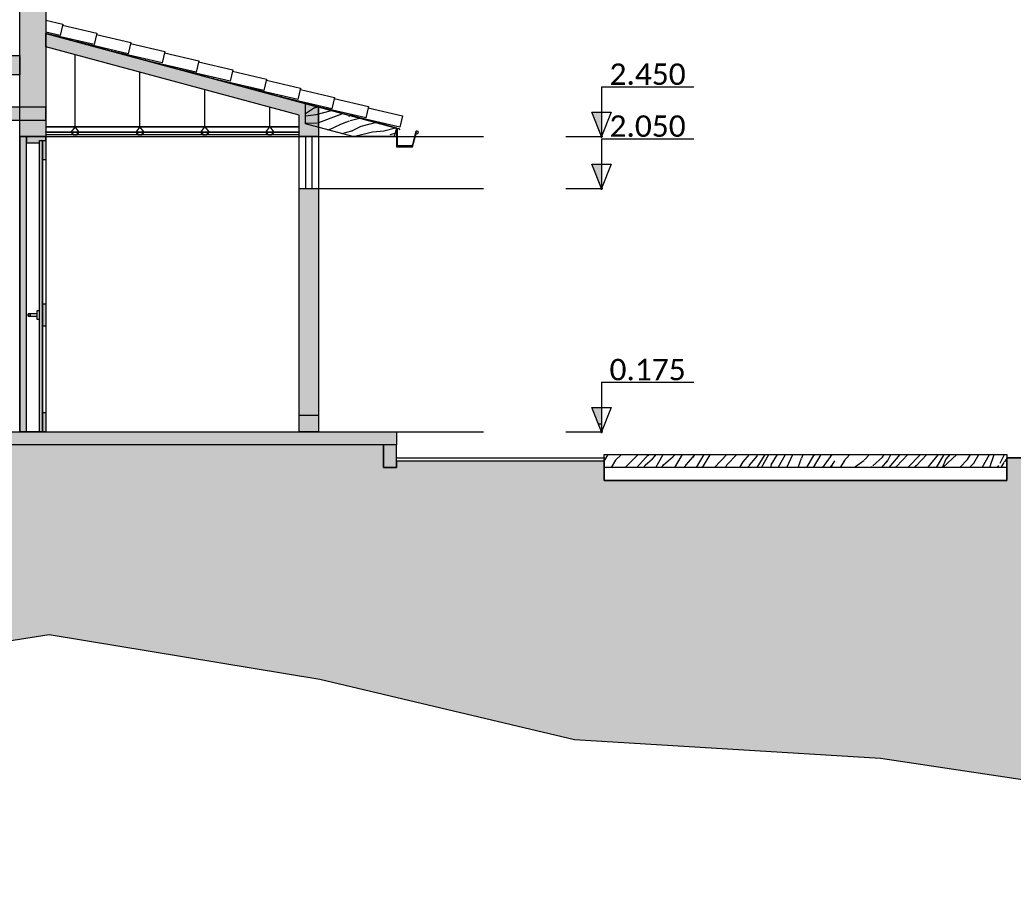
# Model space of a CAD drawing. Header units: metres. Extents: x -197 to 1099, y -24 to 14.
# Drawn here: x -163.12 to -155.47, y -3.33 to 3.35 of the extents above; entities that cross this region are included whole.
import ezdxf
from ezdxf.enums import TextEntityAlignment as Align

# ---------------------------------------------------------------- set-up
doc = ezdxf.new("R2010")
doc.units = ezdxf.units.M
doc.header["$LTSCALE"] = 0.001
doc.header["$PDMODE"] = 34
doc.header["$PDSIZE"] = 0.01
doc.linetypes.add('HIDDENX2', pattern=[19.05, 12.7, -6.35])
doc.layers.get('0').update_dxf_attribs({"lineweight": 13, "true_color": 0x000000})
for name, color, linetype, lineweight, true_color in [('Jach-Anotaciones-CalidaddeLínea  0.13', 7, 'Continuous', 13, 0x000000), ('Jach-Anotaciones-CalidaddeLínea 0.05', 7, 'Continuous', 5, 0x000000), ('Jach-Anotaciones-CalidaddeLínea 0.09', 7, 'Continuous', 9, 0x000000), ('Jach-Anotaciones-Hatch-Lum100%', 7, 'Continuous', 13, 0x000000), ('Jach-Anotaciones-Hatch-Lum40%', 7, 'Continuous', 13, 0x999999), ('Jach-Anotaciones-Hatch-Lum50%', 9, 'Continuous', 13, 0x808080), ('Jach-Anotaciones-Hatch-Lum80%', 250, 'Continuous', 13, 0x333333), ('Jach-Anotaciones-LineasDetalle0.09mm', 7, 'Continuous', 15, 0x000000), ('Jach-Anotaciones-LineasDetalle0.15mm', 7, 'Continuous', 15, 0x000000), ('JACH-Anotaciones-Textos-Lum75% @ 0.075', 7, 'Continuous', 13, 0x404040), ('JACH-Arq-Lineas-Proyeccion', 250, 'HIDDENX2', 13, 0x333333), ('JACH-Arq-Lineas-Proyeccion Niveles cortes', 9, 'HIDDENX2', 13, 0x808080), ('JACH-Arq-Muros01-Carga', 7, 'Continuous', 25, 0x000000)]:
    doc.layers.add(name, color=color, linetype=linetype, lineweight=lineweight, true_color=true_color)
doc.layers.add('PDF_Geometry', color=7, linetype='Continuous', true_color=0x4b4b4b)
doc.layers.add('Siclo Muros', color=5, linetype='Continuous')
doc.styles.add('02a-Calibri-JACH(1.8mm)', font='calibri.ttf', dxfattribs={"height": 2.2})
pattern_1 = [(0, (169.421, 45.032), (0, 6.985), [5.08, -1.905]), (90, (169.421, 45.032), (-6.985, 4e-16), [5.08, -1.905])]

# ---------------------------------------------------------------- blocks, each defined once
blk = doc.blocks.new('A$C20b43d2c')
at = {"lineweight": 0, "ltscale": 100}
blk.add_lwpolyline([(0.3378, 0.1822), (0.3333, 0.1951), (-0.0262, 0.0965), (-0.0262, -0.0517), (-0.1507, -0.0517), (-0.1806, 0.0612)], dxfattribs=at)
blk.add_lwpolyline([(-0.1838, 0.0489, -2.05129), (-0.1731, 0.0626), (-0.1485, -0.0365, 0.34454), (-0.1388, -0.0441), (-0.0438, -0.0441, 0.414214), (-0.0338, -0.0341), (-0.0338, 0.0859, 0.707962), (-0.0442, 0.0896), (-0.0523, 0.0807)], format="xyb", dxfattribs=at)
blk = doc.blocks.new('A$Cd55f58f5')
at = {"layer": 'JACH-Arq-Muros01-Carga', "lineweight": 0, "ltscale": 100}
blk.add_blockref('A$C20b43d2c', (0.0262, -0.0965), dxfattribs=at)
blk = doc.blocks.new('*U580')
at = {"lineweight": 0, "ltscale": 100}
h = blk.add_hatch(dxfattribs=at)
h.set_pattern_fill('ANGLE', color=256)
h.set_pattern_definition(pattern_1)
h.paths.add_polyline_path([(0, 2.5), (0, 0), (1, 2.5)])
h = blk.add_hatch(color=256, dxfattribs=at)
h.dxf.hatch_style = 1
h.paths.add_polyline_path([(0, 2.5), (0, 0), (1, 2.5)])
for points in [[(0, 5.1), (-9.47, 5.1)], [(0, 5.1), (0, 1.25)]]:
    blk.add_lwpolyline(points, dxfattribs=at)
for points in [[(0, 0), (1, 2.5), (-1, 2.5)], [(0, 2.5), (0, 0), (1, 2.5)]]:
    blk.add_lwpolyline(points, close=True, dxfattribs=at)
blk.add_point((0, 0), dxfattribs=at)
at = {"lineweight": 0, "ltscale": 100, "style": '02a-Calibri-JACH(1.8mm)'}
blk.add_attdef('ALT', text='', height=2.2, dxfattribs=at).set_placement((-4.73, 6.4), align=Align.MIDDLE_CENTER)
blk = doc.blocks.new('*U584')
at = {"lineweight": 0, "ltscale": 100}
h = blk.add_hatch(dxfattribs=at)
h.set_pattern_fill('ANGLE', color=256)
h.set_pattern_definition(pattern_1)
h.paths.add_polyline_path([(0, 2.5), (0, 0), (1, 2.5)])
h = blk.add_hatch(color=256, dxfattribs=at)
h.dxf.hatch_style = 1
h.paths.add_polyline_path([(0, 2.5), (0, 0), (1, 2.5)])
for points in [[(0, 5.1), (-9.47, 5.1)], [(0, 5.1), (0, 1.25)]]:
    blk.add_lwpolyline(points, dxfattribs=at)
for points in [[(0, 0), (1, 2.5), (-1, 2.5)], [(0, 2.5), (0, 0), (1, 2.5)]]:
    blk.add_lwpolyline(points, close=True, dxfattribs=at)
blk.add_point((0, 0), dxfattribs=at)
at = {"lineweight": 0, "ltscale": 100, "style": '02a-Calibri-JACH(1.8mm)'}
blk.add_attdef('ALT', text='', height=2.2, dxfattribs=at).set_placement((-4.73, 6.4), align=Align.MIDDLE_CENTER)
blk = doc.blocks.new('*U344')
at = {"lineweight": 0, "ltscale": 100}
h = blk.add_hatch(dxfattribs=at)
h.set_pattern_fill('ANGLE', color=256)
h.set_pattern_definition(pattern_1)
h.paths.add_polyline_path([(0, 2.5), (0, 0), (1, 2.5)])
h = blk.add_hatch(color=256, dxfattribs=at)
h.dxf.hatch_style = 1
h.paths.add_polyline_path([(0, 2.5), (0, 0), (1, 2.5)])
for points in [[(0, 5.1), (-9.47, 5.1)], [(0, 5.1), (0, 1.25)]]:
    blk.add_lwpolyline(points, dxfattribs=at)
for points in [[(0, 0), (1, 2.5), (-1, 2.5)], [(0, 2.5), (0, 0), (1, 2.5)]]:
    blk.add_lwpolyline(points, close=True, dxfattribs=at)
blk.add_point((0, 0), dxfattribs=at)
at = {"lineweight": 0, "ltscale": 100, "style": '02a-Calibri-JACH(1.8mm)'}
blk.add_attdef('ALT', text='', height=2.2, dxfattribs=at).set_placement((-4.73, 6.4), align=Align.MIDDLE_CENTER)
blk = doc.blocks.new('A$C35DA721B')
at = {"layer": 'Siclo Muros'}
h = blk.add_hatch(dxfattribs=at)
h.set_pattern_fill('AR-CONC', color=9, scale=0.05, angle=33)
h.set_pattern_definition([(83, (-3967.2723, -5426.88428), (0.317861133, 0.169009763), [0.0375, -0.4125]), (28, (-3967.2723, -5426.8843), (-0.263019929, 0.277636006), [0.03, -0.33]), (133.4514445, (-3967.2458, -5426.8702), (0.054841206, 0.446645764), [0.031870096, -0.350571056]), (79.1842, (-3967.32677, -5426.8004), (0.492606077, 0.22122257), [0.05625, -0.61875]), (129.6356355, (-3967.2857, -5426.782), (0.126665225, 0.66300899), [0.04780517, -0.52585688]), (24.184164, (-3967.32677, -5426.8004), (0.126665225, 0.66300899), [0.045, -0.495]), (54, (-3967.27122, -5426.79415), (0.35994517, -0.006282866), [0.0375, -0.4125]), (359, (-3967.2712, -5426.79415), (-0.095441807, 0.370340514), [0.03, -0.33]), (104.451445, (-3967.24122, -5426.79467), (0.264503361, 0.364057645), [0.031870095, -0.350571056]), (70.5, (-3967.2723, -5426.88428), (-0.0855544373, 0.1429055047), [0, -0.326, 0, -0.335, 0, -0.33125]), (40.5, (-3967.2723, -5426.88428), (0.002908332, 0.2370297167), [0, -0.191, 0, -0.3185, 0, -0.12625]), (0.5, (-3967.36581, -5426.94501), (0.2299927147, 0.1359122147), [0, -0.125, 0, -0.39, 0, -0.5175]), (350.5, (-3967.40775, -5426.97224), (0.2172899974, 0.2007905274), [0, -0.1625, 0, -0.259, 0, -0.3675])])
h.paths.add_polyline_path([(0.0635, 0.0212), (0.0542, 0.0212), (0.0476, 0), (0.0159, 0), (0.0093, 0.0212), (0, 0.0212), (0, 0.0222), (0.01, 0.0222), (0.0166, 0.001), (0.0469, 0.001), (0.0535, 0.0222), (0.0635, 0.0222)])
at = {"layer": 'Jach-Anotaciones-CalidaddeLínea 0.05'}
blk.add_lwpolyline([(0.0635, 0.0212), (0.0542, 0.0212), (0.0476, 0), (0.0159, 0), (0.0093, 0.0212), (0, 0.0212), (0, 0.0222), (0.01, 0.0222), (0.0166, 0.001), (0.0469, 0.001), (0.0535, 0.0222), (0.0635, 0.0222)], close=True, dxfattribs=at)
blk.add_lwpolyline([(0.0159, 0), (0.0476, 0)], dxfattribs=at)

msp = doc.modelspace()

# ---------------------------------------------------------------- hatches: boundary and pattern name
at = {"layer": 'Jach-Anotaciones-CalidaddeLínea  0.13', "ltscale": 100}
h = msp.add_hatch(color=256, dxfattribs=at)
h.dxf.hatch_style = 1
h.paths.add_polyline_path([(-160.96716, 2.6135), (-162.91715, 3.14), (-162.91715, 3.24358), (-160.81716, 2.67658), (-160.81716, 2.45), (-160.96716, 2.45)])
at = {"layer": 'Jach-Anotaciones-Hatch-Lum100%', "ltscale": 100}
h = msp.add_hatch(color=256, dxfattribs=at)
h.dxf.hatch_style = 1
h.paths.add_polyline_path([(-163.11715, 3.5), (-162.91715, 3.5), (-162.91715, 2.45), (-163.11715, 2.45)])
h = msp.add_hatch(color=256, dxfattribs=at)
h.dxf.hatch_style = 1
h.paths.add_polyline_path([(-169.72715, 2.575), (-162.91715, 2.575), (-162.91715, 2.675), (-169.72715, 2.675)])
h = msp.add_hatch(color=256, dxfattribs=at)
h.dxf.hatch_style = 1
h.paths.add_polyline_path([(-160.81716, 0.175), (-160.96716, 0.175), (-160.96716, 2.05), (-160.81716, 2.05)])
h = msp.add_hatch(color=256, dxfattribs=at)
h.dxf.hatch_style = 1
h.paths.add_polyline_path([(-166.71715, 0.175), (-160.21716, 0.175), (-160.21716, 0.075), (-166.71715, 0.075)])
h = msp.add_hatch(color=256, dxfattribs=at)
h.dxf.hatch_style = 1
h.paths.add_polyline_path([(-160.21716, 0.075), (-160.31716, 0.075), (-160.31716, -0.1), (-160.21716, -0.1)])
at = {"layer": 'Jach-Anotaciones-Hatch-Lum40%', "ltscale": 100}
h = msp.add_hatch(color=256, dxfattribs=at)
h.dxf.hatch_style = 1
h.paths.add_polyline_path([(-163.06715, 2.45), (-163.11715, 2.45), (-163.11715, 0.175), (-163.06715, 0.175)])
h = msp.add_hatch(color=256, dxfattribs=at)
h.dxf.hatch_style = 1
h.paths.add_polyline_path([(-163.06715, 2.4), (-162.96715, 2.4), (-162.96715, 2.41998), (-162.91715, 2.42), (-162.91715, 2.45), (-163.06715, 2.45)])
h = msp.add_hatch(color=256, dxfattribs=at)
h.dxf.hatch_style = 1
h.paths.add_polyline_path([(-162.96715, 2.418), (-162.94215, 2.418), (-162.94215, 0.175), (-162.96715, 0.175)])
h = msp.add_hatch(color=256, dxfattribs=at)
h.dxf.hatch_style = 1
h.paths.add_polyline_path([(-162.91715, 2.27), (-162.94215, 2.27), (-162.94215, 2.418), (-162.91715, 2.418)])
h = msp.add_hatch(color=256, dxfattribs=at)
h.dxf.hatch_style = 1
h.paths.add_polyline_path([(-162.91715, 0.99), (-162.94215, 0.99), (-162.94215, 1.16), (-162.91715, 1.16)])
h = msp.add_hatch(color=256, dxfattribs=at)
h.dxf.hatch_style = 1
h.paths.add_polyline_path([(-162.91715, 0.175), (-162.94215, 0.175), (-162.94215, 0.325), (-162.91715, 0.325)])
at = {"layer": 'Jach-Anotaciones-Hatch-Lum50%', "ltscale": 100}
h = msp.add_hatch(dxfattribs=at)
h.set_pattern_fill('GRAVEL', color=256, scale=0.0025)
h.set_pattern_definition([(228.0127875, (-227.9816817, 80.0635), (-0.50800000004, -0.57149999996), [0.008543036, -0.84576209]), (184.969741, (-227.9873967, 80.05715), (0.7619999997, 0.06350000362), [0.014660118, -1.451351222]), (132.510447, (-228.0020017, 80.05588), (0.63500000027, -0.69849999976), [0.010337038, -1.02336807]), (267.273689, (-228.0267667, 80.040005), (0.06350000013, 1.26999999999), [0.013350113, -1.321660936]), (292.8336542, (-228.0274017, 80.02667), (-0.31750000003, 0.76199999999), [0.013090842, -1.295995194]), (357.273689, (-228.0223217, 80.014605), (-1.26999999999, 0.06350000013), [0.013350113, -1.321660936]), (37.6942405, (-228.0089867, 80.01397), (-0.825499999963, -0.63500000005), [0.01765484, -1.747827883]), (72.2553284, (-227.9950167, 80.024765), (0.44450000012, 1.39699999996), [0.016667988, -1.650131415]), (121.4295656, (-227.9899367, 80.04064), (-0.50800000007, 0.82549999996), [0.013395325, -1.326138642]), (175.2363583, (-227.9969217, 80.05207), (0.6985, -0.0635000001), [0.015292832, -0.749348424]), (222.3974378, (-228.0121617, 80.05334), (-0.761999999976, -0.698500000027), [0.019776948, -1.957919313]), (138.814075, (-227.9639017, 80.03937), (-0.44449999997, 0.38100000003), [0.006750113, -0.668264146]), (171.4692344, (-227.9689817, 80.043815), (0.82550000002, -0.12699999986), [0.01284205, -1.271365975]), (225, (-227.98168, 80.04572), (-9e-18, -0.0635), [0.008980234, -0.080822328]), (203.1985905, (-227.986127, 80.05334), (0.3175, 0.127), [0.004836033, -0.47876556]), (291.80141, (-227.990572, 80.051435), (-0.0635, 0.1905), [0.00683914, -0.335118825]), (30.963757, (-227.988032, 80.045085), (0.1905, 0.127), [0.01110799, -0.359157454]), (161.565051, (-227.978507, 80.0508), (0.127, -0.0635), [0.00803218, -0.192772453]), (16.3895403, (-228.0274017, 80.051435), (0.635, 0.1905), [0.0112522, -1.113970667]), (70.346176, (-228.0166067, 80.05461), (-0.25400000002, -0.6985), [0.009439974, -0.93455539]), (293.1985905, (-227.978507, 80.0635), (-0.127, 0.3175), [0.009672002, -0.47392959]), (343.6104597, (-227.9746967, 80.05461), (-0.63500000001, 0.19049999996), [0.0112522, -1.113970667]), (339.443955, (-228.027402, 80.012065), (-0.3175, 0.127), [0.01085088, -0.531693358]), (294.7751406, (-228.0172417, 80.008255), (-0.31750000038, 0.69849999983), [0.009091803, -0.900089835]), (66.8014095, (-227.977872, 80), (0.127, 0.3175), [0.009672003, -0.47392959]), (17.3540246, (-227.9740617, 80.00889), (-0.82549999998, -0.25400000005), [0.01064457, -1.0538094]), (69.443955, (-228.008987, 80), (-0.127, -0.3175), [0.00542544, -0.537118798]), (101.309932, (-227.981682, 80), (-0.0635, 0.254), [0.003237865, -0.320549874]), (165.963757, (-227.982317, 80.003175), (0.1905, -0.0635), [0.013090842, -0.248726365]), (186.009006, (-227.9950167, 80.00635), (0.635, 0.06350000003), [0.012131675, -1.20103412]), (303.690068, (-227.988032, 80.03937), (-0.0635, 0.127), [0.009158097, -0.21979441]), (353.1572266, (-227.9829517, 80.03175), (1.079500000007, -0.126999999943), [0.01598892, -1.582900227]), (60.945396, (-227.9670767, 80.029845), (-0.254, -0.4445), [0.006537706, -0.647234808]), (90, (-227.9639, 80.03556), (-0.0635, 0.0635), [0.00381, -0.05969]), (120.256437, (-227.9962867, 80.008255), (0.25399999997, -0.44450000002), [0.008821674, -0.87334852]), (48.0127875, (-228.0007317, 80.015875), (0.50800000004, 0.57149999996), [0.017086072, -0.837219055]), (0, (-227.9893, 80.028575), (0.0635, 0.0635), [0.01651, -0.04699]), (325.3048465, (-227.9727917, 80.028575), (0.63500000024, -0.44449999966), [0.01004024, -0.99398292]), (254.054604, (-227.964537, 80.02286), (-0.0635, -0.254), [0.009245727, -0.45304125]), (207.6459754, (-227.9670767, 80.01397), (-1.206500000044, -0.634999999916), [0.015053627, -1.49031161]), (175.4260787, (-227.9804117, 80.006985), (-0.8255, 0.0635), [0.015925736, -1.57664616])])
h.paths.add_polyline_path([(-169.57715, 3.075), (-163.11715, 3.075), (-163.11715, 2.92486), (-169.57716, 2.92514)])
h = msp.add_hatch(dxfattribs=at)
h.set_pattern_fill('WOOD_01', color=256, scale=0.8, angle=15, pattern_type=2)
h.set_pattern_definition([(15, (-642.2049, 0.74975), (-0.2070552, 0.7727407), [0.16, -0.64]), (23.9726, (-642.085345, 0.334538), (4.4293892444, 2.0150702488), [0.1538832, -15.2344232]), (20.7105, (-642.105496, 0.37883), (6.747613848, 2.636226623), [0.1607984, -7.8791008]), (359.5779, (-642.167612, 0.610654), (9.1213099867, -0.0406047019), [0.2406656, -23.8259016]), (8.6599, (-642.22049, 0.8698), (0.772740482, 0.20705688), [0.1448864, -7.0994208]), (0.0686, (-642.07928, 0.43555), (3.298017536, 0.0554815416), [0.1241936, -12.2951456]), (3.6901, (-642.46983, 0.81127), (0.77274081, 0.207055583), [0.3263376, -3.7528776]), (20.7105, (-642.06671, 0.26499), (6.747613848, 2.636226623), [0.0803992, -7.9595]), (15, (-642.1614, 0.5875), (-0.2070552, 0.7727407), [0.08, -0.72]), (15, (-642.3408, 0.6388), (-0.2070552, 0.7727407), [0.24, -0.56]), (26.3099, (-642.2173, 0.79611), (2.88390776, 1.600959577), [0.081584, -3.9976312]), (17.7263, (-642.21797, 0.48949), (15.247759037, 4.9138423665), [0.1681904, -16.6508464]), (7.4054, (-642.17312, 0.47666), (6.388979107, 0.883706079), [0.1210616, -11.9851336]), (15, (-642.1331, 0.1727), (-0.2070552, 0.7727407), [0.16, -0.64]), (13.8309, (-642.199998, 0.113326), (0.7727406436, 0.2070558675), [0.3920816, -38.81608]), (15, (-642.3553, 0.6929), (-0.2070552, 0.7727407), [0.08, -0.72]), (15, (-642.2946, 0.7754), (-0.2070552, 0.7727407), [0.08, -0.72]), (15, (-642.66095, 0.7518), (-0.2070552, 0.7727407), [0.12, -0.68]), (5.5377, (-642.46266, 0.84632), (0.77274064, 0.20705555), [0.2433104, -4.6228992]), (15, (-642.7099, 0.7801), (-0.2070552, 0.7727407), [0.16, -0.64]), (15, (-642.6086, 0.0618), (-0.2070552, 0.7727407), [0.088, -0.712]), (15, (-642.22484, 0.20605), (-0.2070552, 0.7727407), [0.08, -0.72]), (15, (-642.62515, 0.1236), (-0.2070552, 0.7727407), [0.168, -0.632]), (20.4403, (-642.24348, 0.2756), (7.5203522234, 2.843288929), [0.16876, -16.7072576]), (15, (-642.2523, 0.3395), (-0.2070552, 0.7727407), [0.152, -0.648]), (15, (-642.6583, 0.2473), (-0.2070552, 0.7727407), [0.088, -0.712]), (13.8309, (-642.598683, 0.395762), (0.7727406436, 0.2070558675), [0.3920816, -38.81608]), (15, (-642.5478, 0.48394), (-0.2070552, 0.7727407), [0.08, -0.72]), (15, (-642.63126, 0.4864), (-0.2070552, 0.7727407), [0.08, -0.72]), (15, (-642.3222, 0.56924), (-0.2070552, 0.7727407), [0.16, -0.64]), (15, (-642.48085, 0.5433), (-0.2070552, 0.7727407), [0.08, -0.72]), (15, (-642.66024, 0.5946), (-0.2070552, 0.7727407), [0.16, -0.64]), (34.6538, (-642.36464, 0.32596), (7.671927645, 5.368566101), [0.1189288, -11.7739248]), (26.3099, (-642.55398, 0.50713), (2.88390776, 1.600959577), [0.081584, -3.9976312]), (26.3099, (-642.23453, 0.55131), (2.88390776, 1.600959577), [0.081584, -3.9976312]), (20.7105, (-642.54504, 0.782836), (6.747613848, 2.636226623), [0.0803992, -7.9595]), (4.6952, (-642.79908, 0.77274), (4.843498086, 0.469594849), [0.0894424, -8.854828]), (3.6901, (-642.52359, 0.0846), (0.77274081, 0.207055583), [0.081584, -3.9976312]), (105, (-642.4422, 0.08985), (-0.7727407, -0.2070552), [0, -0.8]), (1.6076, (-642.7204, 0.4791), (13.9648060473, 0.428999959), [0.172696, -17.0969232]), (26.3099, (-642.27802, 0.71359), (2.88390776, 1.600959577), [0.081584, -3.9976312]), (25.3048, (-642.14757, 0.22676), (3.656648724, 1.808013741), [0.0894424, -8.854828]), (3.6901, (-642.4705, 0.50465), (0.77274081, 0.207055583), [0.081584, -3.9976312]), (3.6901, (-642.40358, 0.56399), (0.77274081, 0.207055583), [0.081584, -3.9976312]), (356.5651, (-642.6997, 0.40183), (0.77274026, 0.2070561), [0.1011928, -2.4286288]), (0.9638, (-642.6851, 0.68733), (0.7727401, 0.207056116), [0.3298488, -2.9686352]), (358.3008, (-642.54504, 0.782836), (5.823293769, -0.096089835), [0.2505672, -8.101676]), (15, (-642.5554, 0.8215), (-0.2070552, 0.7727407), [0.096, -0.704]), (0.9638, (-642.46288, 0.16712), (0.7727401, 0.207056116), [0.3298488, -2.9686352]), (0.9638, (-642.55465, 0.2005), (0.7727401, 0.207056116), [0.3298488, -2.9686352]), (0.9638, (-642.57328, 0.27005), (0.7727401, 0.207056116), [0.3298488, -2.9686352]), (4.6952, (-642.74939, 0.58728), (4.843498086, 0.469594849), [0.0894424, -8.854828]), (0.9638, (-642.5057, 0.63602), (0.7727401, 0.207056116), [0.164924, -3.13356]), (4.6952, (-642.68313, 0.340006), (4.843498086, 0.469594849), [0.0894424, -8.854828]), (12.6141, (-642.26681, 0.393583), (0.7727403653, 0.2070561726), [0.1921664, -19.024492]), (4.6952, (-642.38908, 0.5099), (4.843498086, 0.469594849), [0.0894424, -8.854828]), (27.5288, (-642.29994, 0.51722), (2.883907922, 1.600961166), [0.073756, -7.3018792]), (4.5626, (-642.672777, 0.301369), (8.9142544634, 0.73213753475), [0.3091152, -30.602364]), (6.8699, (-642.36464, 0.32596), (0.772740295, 0.207054938), [0.1131368, -5.5437168]), (19.7636, (-642.59399, 0.34733), (8.293093767, 3.05034164), [0.1926656, -9.4406096]), (15, (-642.4127, 0.4125), (-0.2070552, 0.7727407), [0.248, -0.552]), (359.7449, (-642.776304, 0.68774), (3.29801731, 0.055481521), [0.0912144, -9.0301888]), (5.5377, (-642.44217, 0.08985), (0.77274064, 0.20705555), [0.2433104, -4.6228992]), (355.0169, (-642.64793, 0.20864), (2.525276987, -0.151574455), [0.0936376, -9.2701216]), (15, (-642.1442, 0.8323), (-0.2070552, 0.7727407), [0.04, -0.76]), (15, (-642.0531, 0.4923), (-0.2070552, 0.7727407), [0.08, -0.72]), (26.3099, (-641.97853, 0.21408), (2.88390776, 1.600959577), [0.081584, -3.9976312]), (15, (-641.9915, 0.2934), (-0.2070552, 0.7727407), [0.144, -0.656]), (358.3008, (-642.10897, 0.700906), (5.823293769, -0.096089835), [0.0835224, -8.2687208]), (3.0207, (-642.057764, 0.5407), (15.5105204897, 0.8422385173), [0.1472056, -26.8405152]), (105, (-641.9785, 0.2141), (-0.7727407, -0.2070552), [0, -0.8]), (15, (-641.9054, 0.2502), (-0.2070552, 0.7727407), [0.072, -0.728]), (15, (-641.9447, 0.3971), (-0.2070552, 0.7727407), [0.072, -0.728]), (15, (-641.9551, 0.4357), (-0.2070552, 0.7727407), [0.072, -0.728]), (351.0376, (-642.02549, 0.69843), (6.030347593, -0.86882501), [0.0787912, -7.8002896]), (3.5163, (-642.050334, 0.791158), (4.07079071978, 0.26241537758), [0.0734704, -52.17242]), (356.5651, (-641.9758, 0.51297), (0.77274026, 0.2070561), [0.0758944, -2.4539264]), (2.4712, (-642.07725, 0.89161), (4.070758707, 0.262535892), [0.073756, -7.3018792])])
h.paths.add_polyline_path([(-160.91716, 2.70358), (-160.21716, 2.51458), (-160.2346, 2.45), (-160.55344, 2.45), (-160.91716, 2.54821)])
h = msp.add_hatch(dxfattribs=at)
h.set_pattern_fill('WOOD_01', color=256, scale=0.8, angle=60, pattern_type=2)
h.set_pattern_definition([(60, (-0.1614, 0.8039), (-0.6928203, 0.4), [0.16, -0.64]), (68.9726, (0.216693, 0.59483), (1.707181334, 4.556921009), [0.1538832, -15.2344232]), (65.7105, (0.171124, 0.6119), (2.907189787, 6.63537723), [0.1607984, -7.8791008]), (44.5779, (-0.036722, 0.731902), (6.478452005, 6.421028285), [0.2406656, -23.8259016]), (53.6599, (-0.25735, 0.87776), (0.39999871, 0.69282136), [0.1448864, -7.0994208]), (45.0686, (0.149555, 0.670543), (2.29281919, 2.371281939), [0.1241936, -12.2951456]), (48.6901, (-0.39228, 0.66006), (0.39999986, 0.69282067), [0.3263376, -3.7528776]), (65.7105, (0.27905, 0.55883), (2.907189787, 6.63537723), [0.0803992, -7.9595]), (60, (-0.0159, 0.7199), (-0.6928203, 0.4), [0.08, -0.72]), (60, (-0.1791, 0.6293), (-0.6928203, 0.4), [0.24, -0.56]), (71.3099, (-0.203, 0.8279), (0.90718136, 3.17128011), [0.081584, -3.9976312]), (62.7263, (0.013345, 0.61062), (7.307182554, 14.256405072), [0.1681904, -16.6508464]), (52.4054, (0.05413, 0.63326), (3.89281589, 5.142565012), [0.1210616, -11.9851336]), (60, (0.2974, 0.4466), (-0.6928203, 0.4), [0.16, -0.64]), (58.8309, (0.292042, 0.357338), (0.3999995412, 0.6928207572), [0.3920816, -38.81608]), (60, (-0.2276, 0.6573), (-0.6928203, 0.4), [0.08, -0.72]), (60, (-0.243, 0.7586), (-0.6928203, 0.4), [0.08, -0.72]), (60, (-0.48535, 0.48285), (-0.6928203, 0.4), [0.12, -0.68]), (50.5377, (-0.412, 0.68991), (0.39999976, 0.69282053), [0.2433104, -4.6228992]), (60, (-0.54, 0.4682), (-0.6928203, 0.4), [0.16, -0.64]), (60, (0.03954, 0.032), (-0.6928203, 0.4), [0.088, -0.712]), (60, (0.2089, 0.4053), (-0.6928203, 0.4), [0.08, -0.72]), (60, (-0.0159, 0.064), (-0.6928203, 0.4), [0.168, -0.632]), (65.4403, (0.14655, 0.44134), (3.3071831715, 7.328200937), [0.16876, -16.7072576]), (60, (0.0951, 0.4803), (-0.6928203, 0.4), [0.152, -0.648]), (60, (-0.1267, 0.128), (-0.6928203, 0.4), [0.088, -0.712]), (58.8309, (-0.189584, 0.275138), (0.3999995412, 0.6928207572), [0.3920816, -38.81608]), (60, (-0.2159, 0.3735), (-0.6928203, 0.4), [0.08, -0.72]), (60, (-0.2767, 0.3162), (-0.6928203, 0.4), [0.08, -0.72]), (60, (-0.1167, 0.5933), (-0.6928203, 0.4), [0.16, -0.64]), (60, (-0.2106, 0.4628), (-0.6928203, 0.4), [0.08, -0.72]), (60, (-0.3737, 0.3722), (-0.6928203, 0.4), [0.16, -0.64]), (79.6538, (0.02527, 0.39127), (1.628722567, 9.221021558), [0.1189288, -11.7739248]), (71.3099, (-0.23672, 0.3855), (0.90718136, 3.17128011), [0.081584, -3.9976312]), (71.3099, (-0.04208, 0.64262), (0.90718136, 3.17128011), [0.081584, -3.9976312]), (65.7105, (-0.42535, 0.586774), (2.907189787, 6.63537723), [0.0803992, -7.9595]), (49.6952, (-0.59785, 0.4), (3.09281664, 3.756924044), [0.0894424, -8.854828]), (48.6901, (0.08354, 0.10821), (0.39999986, 0.69282067), [0.081584, -3.9976312]), (150, (0.1374, 0.1695), (-0.4, -0.6928203), [0, -0.8]), (46.6076, (-0.33458, 0.248), (9.571260274, 10.177957834), [0.172696, -17.0969232]), (71.3099, (-0.18757, 0.72662), (0.90718136, 3.17128011), [0.081584, -3.9976312]), (70.3048, (0.2489, 0.47462), (1.307182333, 3.864099886), [0.0894424, -8.854828]), (48.6901, (-0.17594, 0.44277), (0.39999986, 0.69282067), [0.081584, -3.9976312]), (48.6901, (-0.17058, 0.53206), (0.39999986, 0.69282067), [0.081584, -3.9976312]), (41.5651, (-0.2653, 0.208), (0.3999991, 0.69282065), [0.1011928, -2.4286288]), (45.9638, (-0.45686, 0.42021), (0.39999898, 0.69282055), [0.3298488, -2.9686352]), (43.3008, (-0.42535, 0.586774), (4.185636287, 4.04974474), [0.2505672, -8.101676]), (60, (-0.46, 0.6068), (-0.6928203, 0.4), [0.096, -0.704]), (45.9638, (0.06812, 0.2095), (0.39999898, 0.69282055), [0.3298488, -2.9686352]), (45.9638, (-0.02038, 0.16821), (0.39999898, 0.69282055), [0.3298488, -2.9686352]), (45.9638, (-0.08273, 0.20421), (0.39999898, 0.69282055), [0.3298488, -2.9686352]), (49.6952, (-0.43157, 0.304), (3.09281664, 3.756924044), [0.0894424, -8.854828]), (45.9638, (-0.29372, 0.51077), (0.39999898, 0.69282055), [0.164924, -3.13356]), (49.6952, (-0.20987, 0.176), (3.09281664, 3.756924044), [0.0894424, -8.854828]), (57.6141, (0.046627, 0.508267), (0.399999129, 0.692820776), [0.1921664, -19.024492]), (49.6952, (-0.12208, 0.504056), (3.09281664, 3.756924044), [0.0894424, -8.854828]), (72.5288, (-0.064225, 0.57227), (0.90718035, 3.171281345), [0.073756, -7.3018792]), (49.5626, (-0.17523, 0.156), (5.7856303647, 6.821029196), [0.3091152, -30.602364]), (51.8699, (0.02527, 0.39127), (0.39999995, 0.69281985), [0.1131368, -5.5437168]), (64.7636, (-0.152014, 0.24421), (3.70718558, 8.021020098), [0.1926656, -9.4406096]), (60, (-0.0699, 0.4185), (-0.6928203, 0.4), [0.248, -0.552]), (44.7449, (-0.52164, 0.356), (2.292819045, 2.371281764), [0.0912144, -9.0301888]), (50.5377, (0.1374, 0.16949), (0.39999976, 0.69282053), [0.2433104, -4.6228992]), (40.0169, (-0.09209, 0.108), (1.892819807, 1.678461156), [0.0936376, -9.2701216]), (60, (-0.17686, 0.9052), (-0.6928203, 0.4), [0.04, -0.76]), (60, (0.128, 0.7292), (-0.6928203, 0.4), [0.08, -0.72]), (71.3099, (0.3774, 0.58518), (0.90718136, 3.17128011), [0.081584, -3.9976312]), (60, (0.3121, 0.6321), (-0.6928203, 0.4), [0.144, -0.656]), (43.3008, (-0.059076, 0.837184), (4.185636287, 4.04974474), [0.0835224, -8.2687208]), (48.0207, (0.090416, 0.760113), (10.372041651, 11.563146785), [0.1472056, -26.8405152]), (150, (0.3774, 0.5852), (-0.4, -0.6928203), [0, -0.8]), (60, (0.40354, 0.6625), (-0.6928203, 0.4), [0.072, -0.728]), (60, (0.2719, 0.7385), (-0.6928203, 0.4), [0.072, -0.728]), (60, (0.2373, 0.7585), (-0.6928203, 0.4), [0.072, -0.728]), (36.0376, (0.00171, 0.89447), (4.878451732, 3.64974762), [0.0787912, -7.8002896]), (48.5163, (-0.08143, 0.942466), (2.6929280298, 3.0640394157), [0.0734704, -52.17242]), (41.5651, (0.16799, 0.79847), (0.3999991, 0.69282065), [0.0758944, -2.4539264]), (47.4712, (-0.1715, 0.99447), (2.692820176, 3.064101996), [0.073756, -7.3018792])])
h.paths.add_polyline_path([(-158.61716, 0), (-155.51716, 0), (-155.51716, -0.1), (-158.61716, -0.1)])
at = {"layer": 'Jach-Anotaciones-Hatch-Lum80%', "ltscale": 100}
h = msp.add_hatch(dxfattribs=at)
h.set_pattern_fill('EARTH', color=256, scale=0.03, angle=45, double=1)
h.set_pattern_definition([(45, (-94.21249, -16.59427), (0, 0.2694077), [0.1905, -0.1905]), (45, (-94.263, -16.54375), (0, 0.2694077), [0.1905, -0.1905]), (45, (-94.31352, -16.49324), (0, 0.2694077), [0.1905, -0.1905]), (135, (-94.31352, -16.45956), (-0.2694077, 0), [0.1905, -0.1905]), (135, (-94.263, -16.40905), (-0.2694077, 0), [0.1905, -0.1905]), (135, (-94.21249, -16.35853), (-0.2694077, 0), [0.1905, -0.1905])])
h.paths.add_polyline_path([(-153.71716, -2.89852), (-152.78269, -2.89852), (-151.15282, -3.33105), (-150.6832, -3.14699), (-150.28115, -2.67207), (-150.72443, -2.4), (-153.71716, -2.4), (-153.71716, -0.025), (-155.51716, -0.025), (-155.51716, -0.2), (-158.61716, -0.2), (-158.61716, -0.05), (-160.21716, -0.05), (-160.21716, -0.1), (-160.31716, -0.1), (-160.31716, 0.075), (-166.71715, 0.075), (-166.71715, -0.05), (-178.02715, -0.05), (-178.02715, 0.25), (-182.52715, 0.25), (-182.52715, -0.1), (-185.48802, -0.1), (-186.28964, -0.63533), (-186.28964, -1.56217), (-185.62834, -2.09777), (-184.87727, -2.40592), (-184.1262, -2.53234), (-184.02342, -2.06616), (-183.59283, -1.81756), (-182.94029, -1.53678), (-181.92042, -1.37085), (-180.94798, -2.04246), (-180.00254, -2.13455), (-178.76813, -1.38626), (-177.45276, -1.02223), (-176.19811, -1.02223), (-173.22337, -1.46716), (-171.66517, -1.6694), (-169.88437, -0.81999), (-168.26546, -1.12335), (-167.85068, -3.08398), (-166.25201, -2.82107), (-165.07831, -1.72897), (-162.89278, -1.38516), (-160.80844, -1.72897), (-158.84551, -2.19412), (-156.48962, -2.33714), (-155.14002, -2.53961)])
h.paths.add_polyline_path([(-150.71716, -0.025), (-150.71716, -1.3), (-150.71716, -2.4), (-150.29311, -2.65136), (-148.83882, -1.94362), (-148.46815, -2.2216), (-148.06348, -1.90565), (-147.10239, -2.61339), (-146.40687, -2.37326), (-145.69851, -2.74411), (-144.1192, -1.36356), (-143.99251, -2.07263), (-143.01696, -1.7814), (-142.0414, -1.45219), (-140.33102, -2.46514), (-136.85129, -2.27502), (-135.03001, -1.78964), (-134.66576, -1.22336), (-135.90018, -1.02112), (-136.91199, -0.4953), (-137.3486, -0.1), (-138.33748, 0.1), (-144.11716, 0.1), (-144.11716, -0.2), (-148.91716, -0.2), (-148.91716, -0.025)])

# ---------------------------------------------------------------- linework, layer by layer
at = {"layer": 'Jach-Anotaciones-CalidaddeLínea  0.13', "ltscale": 100}
for points in [[(-163.11715, 3.5), (-162.91715, 3.5), (-162.91715, 2.45), (-163.11715, 2.45)], [(-160.96716, 2.6135), (-162.91715, 3.14), (-162.91715, 3.24358), (-160.81716, 2.67658), (-160.81716, 2.45), (-160.96716, 2.45)], [(-169.57715, 3.075), (-163.11715, 3.075), (-163.11715, 2.92486), (-169.57716, 2.92514)], [(-160.91716, 2.70358), (-160.21716, 2.51458), (-160.2346, 2.45), (-160.55344, 2.45), (-160.91716, 2.54821)], [(-169.72715, 2.575), (-162.91715, 2.575), (-162.91715, 2.675), (-169.72715, 2.675)], [(-163.11715, 2.45), (-162.91715, 2.45), (-162.91715, 0.175), (-163.11715, 0.175)], [(-160.81716, 0.3), (-160.96716, 0.3), (-160.96716, 2.45), (-160.81716, 2.45)], [(-160.91716, 2.05), (-160.86716, 2.05), (-160.86716, 2.45), (-160.91716, 2.45)], [(-160.81716, 0.175), (-160.96716, 0.175), (-160.96716, 2.05), (-160.81716, 2.05)], [(-166.71715, 0.175), (-160.21716, 0.175), (-160.21716, 0.075), (-166.71715, 0.075)], [(-160.21716, 0.075), (-160.31716, 0.075), (-160.31716, -0.1), (-160.21716, -0.1)], [(-158.61716, 0), (-155.51716, 0), (-155.51716, -0.1), (-158.61716, -0.1)]]:
    msp.add_lwpolyline(points, close=True, dxfattribs=at)
for points in [[(-162.91715, 3.34638), (-162.78635, 3.31592), (-162.80677, 3.22827), (-162.91715, 3.25398)], [(-162.7885, 3.30671), (-162.5248, 3.2453), (-162.54521, 3.15764), (-162.91715, 3.24426)], [(-160.81716, 2.67658), (-162.91715, 3.24358)], [(-162.52694, 3.23609), (-162.26324, 3.17467), (-162.28365, 3.08702), (-162.67323, 3.17774), (-162.67108, 3.18696)], [(-162.26538, 3.16546), (-162.00168, 3.10405), (-162.02209, 3.01639), (-162.41167, 3.10712), (-162.40952, 3.11633)], [(-162.00382, 3.09484), (-161.74012, 3.03342), (-161.76053, 2.94577), (-162.15011, 3.03649), (-162.14726, 3.04872)], [(-161.74227, 3.02421), (-161.47856, 2.9628), (-161.49898, 2.87514), (-161.88855, 2.96587), (-161.88641, 2.97508)], [(-161.48071, 2.95359), (-161.217, 2.89217), (-161.23742, 2.80452), (-161.62699, 2.89524), (-161.62485, 2.90446)], [(-161.21915, 2.88296), (-160.95545, 2.82155), (-160.97586, 2.73389), (-161.36543, 2.82462), (-161.36329, 2.83383)], [(-160.95759, 2.81234), (-160.69389, 2.75092), (-160.7143, 2.66327), (-161.10388, 2.75399), (-161.10173, 2.76321)], [(-161.04674, 2.73856), (-160.81716, 2.67658)], [(-160.51434, 2.59481), (-160.87806, 2.69302)], [(-160.69603, 2.74171), (-160.43233, 2.6803), (-160.45274, 2.59264), (-160.84232, 2.68337), (-160.84017, 2.69258)], [(-160.43436, 2.6716), (-160.17077, 2.60967), (-160.19118, 2.52202), (-160.5988, 2.61762), (-160.59681, 2.62619)]]:
    msp.add_lwpolyline(points, dxfattribs=at)
at = {"layer": 'Jach-Anotaciones-CalidaddeLínea 0.05'}
for points in [[(-162.69216, 2.5252), (-162.69216, 3.07925)], [(-162.19216, 2.5252), (-162.19216, 2.94425)], [(-162.19216, 2.5252), (-162.19216, 2.94425)], [(-161.69216, 2.5252), (-161.69216, 2.80925)], [(-161.19216, 2.5252), (-161.19216, 2.67425)], [(-162.91717, 2.4842), (-162.10059, 2.4842), (-160.96716, 2.4842)]]:
    msp.add_lwpolyline(points, dxfattribs=at)
for points in [[(-162.91717, 2.5242), (-162.91717, 2.5252), (-160.96716, 2.5252), (-160.96716, 2.5242)], [(-162.69216, 2.462), (-162.67631, 2.462), (-162.66041, 2.4832), (-162.66041, 2.4842), (-162.69216, 2.5252), (-162.72391, 2.4842), (-162.72391, 2.4832), (-162.70801, 2.462)], [(-162.19216, 2.462), (-162.17631, 2.462), (-162.16041, 2.4832), (-162.16041, 2.4842), (-162.19216, 2.5252), (-162.22391, 2.4842), (-162.22391, 2.4832), (-162.20801, 2.462)], [(-161.69216, 2.462), (-161.70801, 2.462), (-161.72391, 2.4832), (-161.72391, 2.4842), (-161.69216, 2.5252), (-161.66041, 2.4842), (-161.66041, 2.4832), (-161.67631, 2.462)], [(-161.19216, 2.462), (-161.20801, 2.462), (-161.22391, 2.4832), (-161.22391, 2.4842), (-161.19216, 2.5252), (-161.16041, 2.4842), (-161.16041, 2.4832), (-161.17631, 2.462)], [(-162.91717, 2.4842), (-162.91717, 2.4852), (-162.10059, 2.4852), (-160.96716, 2.4852), (-160.96716, 2.4842), (-162.10059, 2.4842)]]:
    msp.add_lwpolyline(points, close=True, dxfattribs=at)
at = {"layer": 'Jach-Anotaciones-CalidaddeLínea 0.05', "ltscale": 100}
msp.add_lwpolyline([(-162.91717, 2.45), (-160.96716, 2.45), (-160.96716, 2.462), (-162.91717, 2.462)], close=True, dxfattribs=at)
at = {"layer": 'Jach-Anotaciones-CalidaddeLínea 0.09'}
for points in [[(-153.71716, -0.025), (-155.51716, -0.025), (-155.51716, -0.2), (-158.61716, -0.2), (-158.61716, -0.05), (-160.21716, -0.05), (-160.21716, -0.1), (-160.31716, -0.1), (-160.31716, 0.075), (-166.71715, 0.075), (-166.71715, -0.05), (-178.02715, -0.05)], [(-171.66517, -1.6694), (-169.88437, -0.81999), (-168.26546, -1.12335), (-167.85068, -3.08398), (-166.25201, -2.82107), (-165.07831, -1.72897), (-162.89278, -1.38516), (-160.80844, -1.72897), (-158.84551, -2.19412), (-156.48962, -2.33714), (-155.14002, -2.53961)]]:
    msp.add_lwpolyline(points, dxfattribs=at)
at = {"layer": 'Jach-Anotaciones-LineasDetalle0.09mm', "ltscale": 100}
for points in [[(-163.06715, 2.45), (-163.11715, 2.45), (-163.11715, 0.175), (-163.06715, 0.175)], [(-163.06715, 2.4), (-162.96715, 2.4), (-162.96715, 2.41998), (-162.91715, 2.42), (-162.91715, 2.45), (-163.06715, 2.45)], [(-162.96715, 2.418), (-162.94215, 2.418), (-162.94215, 0.175), (-162.96715, 0.175)], [(-162.91715, 2.27), (-162.94215, 2.27), (-162.94215, 2.418), (-162.91715, 2.418)], [(-162.94215, 2.418), (-162.91715, 2.418), (-162.91715, 0.175), (-162.94215, 0.175)], [(-162.91715, 0.99), (-162.94215, 0.99), (-162.94215, 1.16), (-162.91715, 1.16)], [(-163.05315, 1.085), (-163.03859, 1.085), (-163.03859, 1.065), (-163.05315, 1.065)], [(-162.91715, 0.175), (-162.94215, 0.175), (-162.94215, 0.325), (-162.91715, 0.325)]]:
    msp.add_lwpolyline(points, close=True, dxfattribs=at)
msp.add_lwpolyline([(-160.21716, -0.025), (-158.61716, -0.025), (-158.61716, -0.2), (-155.51716, -0.2), (-155.51716, -0.025), (-153.71716, -0.025), (-153.71716, -0.2), (-150.71716, -0.2), (-150.71716, -0.025), (-148.91716, -0.025), (-148.91716, -0.2), (-144.21716, -0.2), (-144.21716, -0.1)], dxfattribs=at)
at = {"layer": 'Jach-Anotaciones-LineasDetalle0.15mm'}
for points in [[(-162.98315, 1.085), (-163.05315, 1.085)], [(-163.05315, 1.085), (-163.05315, 1.065), (-162.98315, 1.065)], [(-162.96715, 1.04), (-162.98315, 1.04), (-162.98315, 1.11), (-162.96715, 1.11)]]:
    msp.add_lwpolyline(points, dxfattribs=at)
at = {"layer": 'JACH-Arq-Lineas-Proyeccion', "ltscale": 100}
msp.add_lwpolyline([(-160.81716, 2.52121), (-160.81716, 2.67658)], dxfattribs=at)
at = {"layer": 'JACH-Arq-Lineas-Proyeccion Niveles cortes', "ltscale": 100}
for points in [[(-160.81716, 2.45), (-158.63858, 2.45)], [(-160.81716, 2.05), (-158.63858, 2.05)], [(-160.81716, 0.175), (-158.63858, 0.175)]]:
    msp.add_lwpolyline(points, dxfattribs=at)
at = {"layer": 'PDF_Geometry', "ltscale": 100}
msp.add_lwpolyline([(-160.43233, 2.67112), (-160.43436, 2.6716)], dxfattribs=at)

# ---------------------------------------------------------------- block references
at = {"layer": 'Jach-Anotaciones-CalidaddeLínea  0.13', "ltscale": 100, "xscale": -1}
msp.add_blockref('A$Cd55f58f5', (-160.21716, 2.51758), dxfattribs=at)
at = {"layer": 'Jach-Anotaciones-CalidaddeLínea 0.05'}
for p in [(-162.72391, 2.462), (-162.22391, 2.462)]:
    msp.add_blockref('A$C35DA721B', p, dxfattribs=at)
at = {"layer": 'Jach-Anotaciones-CalidaddeLínea 0.05', "xscale": -1}
for p in [(-161.66041, 2.462), (-161.16041, 2.462)]:
    msp.add_blockref('A$C35DA721B', p, dxfattribs=at)
at = {"layer": 'JACH-Anotaciones-Textos-Lum75% @ 0.075', "ltscale": 100}
ref = msp.add_blockref('*U580', (-158.63858, 2.45), dxfattribs=dict(at, xscale=-0.075, yscale=0.075, zscale=0.075))
ref.add_attrib('ALT', '2.450', dxfattribs={"layer": '0', "lineweight": 0, "ltscale": 100, "height": 0.165, "style": '02a-Calibri-JACH(1.8mm)'}).set_placement((-158.28362, 2.93006), align=Align.MIDDLE_CENTER)
ref = msp.add_blockref('*U584', (-158.63858, 2.05), dxfattribs=dict(at, xscale=-0.075, yscale=0.075, zscale=0.075))
ref.add_attrib('ALT', '2.050', dxfattribs={"layer": '0', "lineweight": 0, "ltscale": 100, "height": 0.165, "style": '02a-Calibri-JACH(1.8mm)'}).set_placement((-158.28362, 2.53006), align=Align.MIDDLE_CENTER)
ref = msp.add_blockref('*U344', (-158.63858, 0.175), dxfattribs=dict(at, xscale=-0.075, yscale=0.075, zscale=0.075))
ref.add_attrib('ALT', '0.175', dxfattribs={"layer": '0', "lineweight": 0, "ltscale": 100, "height": 0.165, "style": '02a-Calibri-JACH(1.8mm)'}).set_placement((-158.28362, 0.65506), align=Align.MIDDLE_CENTER)

doc.saveas('drawing.dxf')
